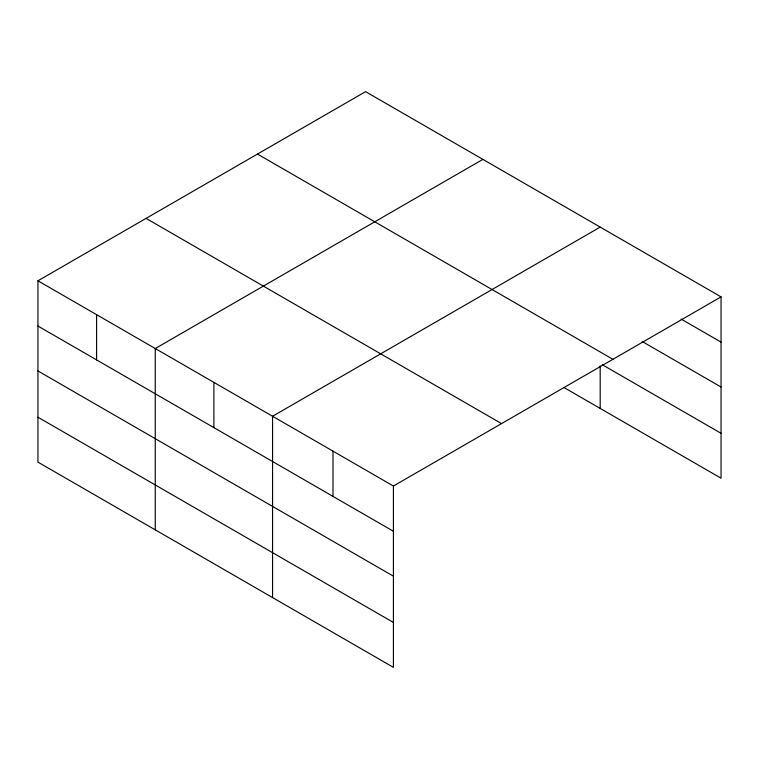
<?xml version="1.0" encoding="UTF-8"?>
<svg xmlns="http://www.w3.org/2000/svg" width="759" height="759" viewBox="0 0 759 759"><rect width="100%" height="100%" fill="white"/><g stroke="black" fill="none" stroke-linecap="round" stroke-linejoin="round"><path stroke-width="1.14" d="M37.95 280.802L393.418 486.035L393.418 667.351L37.95 462.127L37.95 280.802L365.582 91.649L721.05 296.873L721.05 478.198L563.785 387.403M482.885 159.371L155.253 348.533L155.253 529.848M600.189 227.102L272.557 416.255L272.557 597.58M393.418 486.035L721.05 296.873M681.108 319.065L721.05 342.119M642.18 341.493L721.05 387.024M257.462 154.068L612.93 359.301M602.238 364.699L721.05 433.294M146.07 218.383L501.538 423.607M37.95 326.047L393.418 531.281M37.95 370.952L393.418 576.185M37.95 417.222L393.418 622.446M600.189 365.876L600.189 408.418M332.992 451.14L332.992 496.386M213.905 382.394L213.905 427.64M96.602 314.662L96.602 359.918"/></g></svg>
